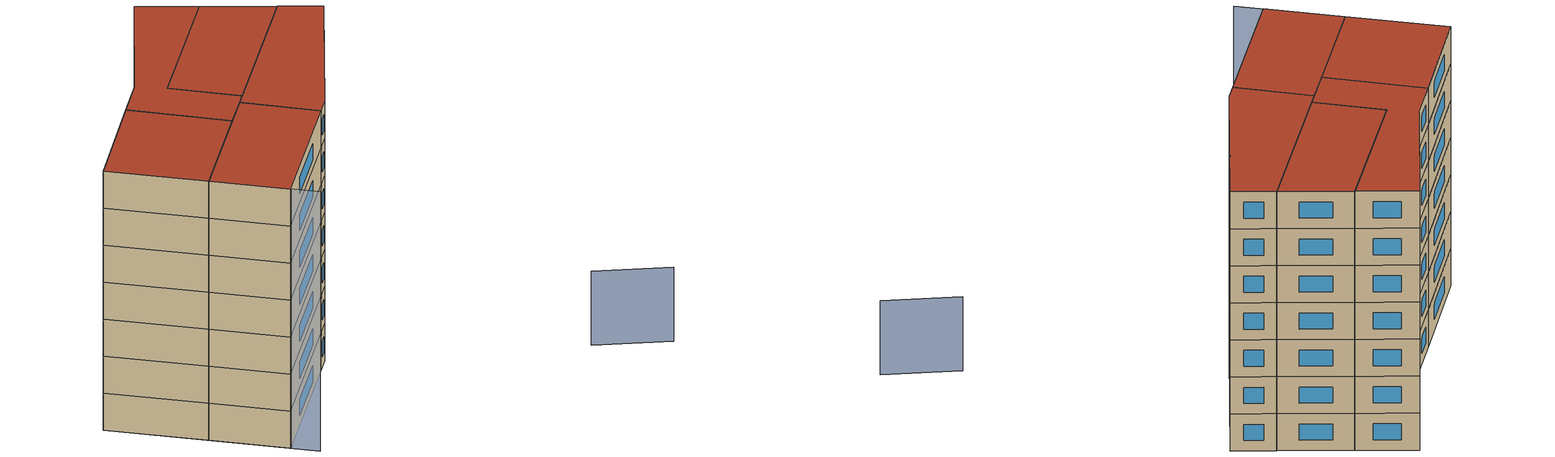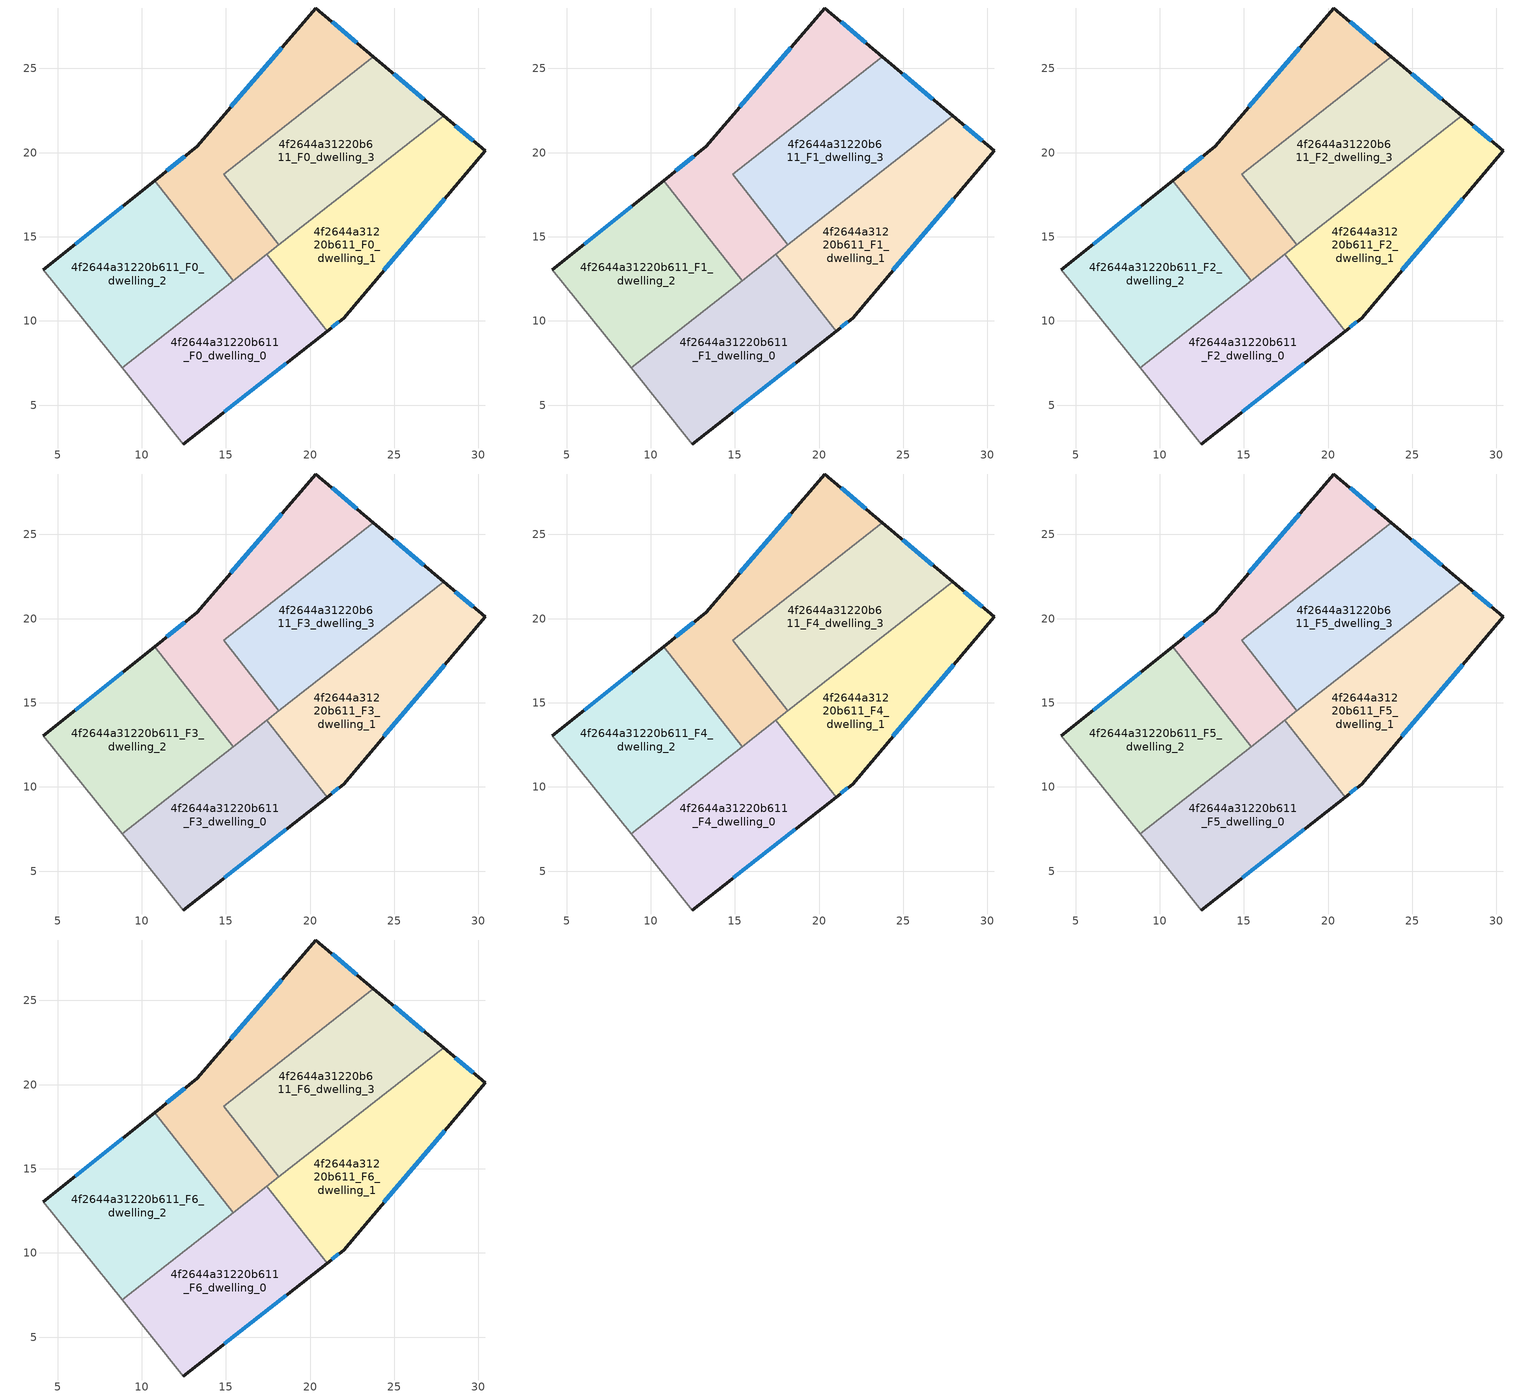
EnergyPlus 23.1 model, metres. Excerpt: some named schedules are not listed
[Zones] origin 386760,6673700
4f2644a31220b611_F0_dwelling_0
 floor ground (EU_floor_Construction): 17.44,13.96 21.01,9.4 12.47,2.69 8.84,7.22 z0
 wall outside (EU_wall_Construction): 12.47,2.69 21.01,9.4 z0:3
 wall adiabatic (EU_wall_Construction): 8.84,7.22 12.47,2.69 z0:3
 wall to 4f2644a31220b611_F0_dwelling_1 (EU_wall_Construction): 21.01,9.4 17.44,13.96 z0:3
 wall to 4f2644a31220b611_F0_dwelling_2 (EU_wall_Construction): 15.42,12.38 8.84,7.22 z0:3
 wall to 4f2644a31220b611_F0_dwelling_4 (EU_wall_Construction): 17.44,13.96 15.42,12.39 z0:3
 window (EU_Window_Construction): 14.91,4.61 18.57,7.48 z0.86:2.14
4f2644a31220b611_F0_dwelling_1
 floor ground (EU_floor_Construction): 30.39,20.1 21.99,10.17 21.01,9.4 17.44,13.96 27.93,22.18 z0
 wall outside (EU_wall_Construction): 21.01,9.4 21.99,10.17 30.39,20.1 27.93,22.18 z0:3
 wall to 4f2644a31220b611_F0_dwelling_3 (EU_wall_Construction): 27.93,22.18 18.15,14.52 z0:3
 wall to 4f2644a31220b611_F0_dwelling_4 (EU_wall_Construction): 18.15,14.52 17.44,13.96 z0:3
 window (EU_Window_Construction): 24.39,13.01 27.99,17.26 / 21.29,9.62 21.71,9.95 / 29.69,20.7 28.63,21.59 z0.86:2.14
4f2644a31220b611_F0_dwelling_2
 floor ground (EU_floor_Construction): 10.76,18.34 15.42,12.38 8.84,7.22 4.17,13.05 z0
 wall outside (EU_wall_Construction): 10.76,18.34 4.17,13.05 z0:3
 wall adiabatic (EU_wall_Construction): 4.17,13.05 8.84,7.22 z0:3
 wall to 4f2644a31220b611_F0_dwelling_4 (EU_wall_Construction): 15.42,12.38 10.76,18.34 z0:3
 window (EU_Window_Construction): 8.88,16.83 6.05,14.56 z0.86:2.14
4f2644a31220b611_F0_dwelling_3
 floor ground (EU_floor_Construction): 27.93,22.18 18.15,14.52 14.87,18.71 23.77,25.69 z0
 wall outside (EU_wall_Construction): 27.93,22.18 23.77,25.69 z0:3
 wall to 4f2644a31220b611_F0_dwelling_4 (EU_wall_Construction): 23.77,25.69 14.87,18.71 18.15,14.52 z0:3
 window (EU_Window_Construction): 26.74,23.18 24.96,24.69 z0.86:2.14
4f2644a31220b611_F0_dwelling_4
 floor ground (EU_floor_Construction): 23.77,25.69 14.87,18.71 18.15,14.52 15.42,12.38 10.76,18.34 13.29,20.37 20.33,28.59 z0
 wall outside (EU_wall_Construction): 23.77,25.69 20.33,28.59 13.29,20.37 10.76,18.34 z0:3
 window (EU_Window_Construction): 12.57,19.79 11.48,18.92 / 18.32,26.24 15.3,22.72 / 22.78,26.52 21.31,27.76 z0.86:2.14
4f2644a31220b611_F1_dwelling_0
 floor to 4f2644a31220b611_F0_dwelling_0 (EU_floor_Construction): 17.44,13.96 21.01,9.4 12.47,2.69 8.84,7.22 z3
 wall outside (EU_wall_Construction): 12.47,2.69 21.01,9.4 z3:6
 wall adiabatic (EU_wall_Construction): 8.84,7.22 12.47,2.69 z3:6
 wall to 4f2644a31220b611_F1_dwelling_1 (EU_wall_Construction): 21.01,9.4 17.44,13.96 z3:6
 wall to 4f2644a31220b611_F1_dwelling_2 (EU_wall_Construction): 15.42,12.38 8.84,7.22 z3:6
 wall to 4f2644a31220b611_F1_dwelling_4 (EU_wall_Construction): 17.44,13.96 15.42,12.39 z3:6
 window (EU_Window_Construction): 14.91,4.61 18.57,7.48 z3.86:5.14
4f2644a31220b611_F1_dwelling_1
 floor to 4f2644a31220b611_F0_dwelling_1 (EU_floor_Construction): 30.39,20.1 21.99,10.17 21.01,9.4 17.44,13.96 27.93,22.18 z3
 wall outside (EU_wall_Construction): 21.01,9.4 21.99,10.17 30.39,20.1 27.93,22.18 z3:6
 wall to 4f2644a31220b611_F1_dwelling_3 (EU_wall_Construction): 27.93,22.18 18.15,14.52 z3:6
 wall to 4f2644a31220b611_F1_dwelling_4 (EU_wall_Construction): 18.15,14.52 17.44,13.96 z3:6
 window (EU_Window_Construction): 24.39,13.01 27.99,17.26 / 21.29,9.62 21.71,9.95 / 29.69,20.7 28.63,21.59 z3.86:5.14
4f2644a31220b611_F1_dwelling_2
 floor to 4f2644a31220b611_F0_dwelling_2 (EU_floor_Construction): 10.76,18.34 15.42,12.38 8.84,7.22 4.17,13.05 z3
 wall outside (EU_wall_Construction): 10.76,18.34 4.17,13.05 z3:6
 wall adiabatic (EU_wall_Construction): 4.17,13.05 8.84,7.22 z3:6
 wall to 4f2644a31220b611_F1_dwelling_4 (EU_wall_Construction): 15.42,12.38 10.76,18.34 z3:6
 window (EU_Window_Construction): 8.88,16.83 6.05,14.56 z3.86:5.14
4f2644a31220b611_F1_dwelling_3
 floor to 4f2644a31220b611_F0_dwelling_3 (EU_floor_Construction): 27.93,22.18 18.15,14.52 14.87,18.71 23.77,25.69 z3
 wall outside (EU_wall_Construction): 27.93,22.18 23.77,25.69 z3:6
 wall to 4f2644a31220b611_F1_dwelling_4 (EU_wall_Construction): 23.77,25.69 14.87,18.71 18.15,14.52 z3:6
 window (EU_Window_Construction): 26.74,23.18 24.96,24.69 z3.86:5.14
4f2644a31220b611_F1_dwelling_4
 floor to 4f2644a31220b611_F0_dwelling_4 (EU_floor_Construction): 23.77,25.69 14.87,18.71 18.15,14.52 15.42,12.38 10.76,18.34 13.29,20.37 20.33,28.59 z3
 wall outside (EU_wall_Construction): 23.77,25.69 20.33,28.59 13.29,20.37 10.76,18.34 z3:6
 window (EU_Window_Construction): 12.57,19.79 11.48,18.92 / 18.32,26.24 15.3,22.72 / 22.78,26.52 21.31,27.76 z3.86:5.14
4f2644a31220b611_F2_dwelling_0
 floor to 4f2644a31220b611_F1_dwelling_0 (EU_floor_Construction): 17.44,13.96 21.01,9.4 12.47,2.69 8.84,7.22 z6
 wall outside (EU_wall_Construction): 12.47,2.69 21.01,9.4 z6:9
 wall adiabatic (EU_wall_Construction): 8.84,7.22 12.47,2.69 z6:9
 wall to 4f2644a31220b611_F2_dwelling_1 (EU_wall_Construction): 21.01,9.4 17.44,13.96 z6:9
 wall to 4f2644a31220b611_F2_dwelling_2 (EU_wall_Construction): 15.42,12.38 8.84,7.22 z6:9
 wall to 4f2644a31220b611_F2_dwelling_4 (EU_wall_Construction): 17.44,13.96 15.42,12.39 z6:9
 window (EU_Window_Construction): 14.91,4.61 18.57,7.48 z6.86:8.14
4f2644a31220b611_F2_dwelling_1
 floor to 4f2644a31220b611_F1_dwelling_1 (EU_floor_Construction): 30.39,20.1 21.99,10.17 21.01,9.4 17.44,13.96 27.93,22.18 z6
 wall outside (EU_wall_Construction): 21.01,9.4 21.99,10.17 30.39,20.1 27.93,22.18 z6:9
 wall to 4f2644a31220b611_F2_dwelling_3 (EU_wall_Construction): 27.93,22.18 18.15,14.52 z6:9
 wall to 4f2644a31220b611_F2_dwelling_4 (EU_wall_Construction): 18.15,14.52 17.44,13.96 z6:9
 window (EU_Window_Construction): 24.39,13.01 27.99,17.26 / 21.29,9.62 21.71,9.95 / 29.69,20.7 28.63,21.59 z6.86:8.14
4f2644a31220b611_F2_dwelling_2
 floor to 4f2644a31220b611_F1_dwelling_2 (EU_floor_Construction): 10.76,18.34 15.42,12.38 8.84,7.22 4.17,13.05 z6
 wall outside (EU_wall_Construction): 10.76,18.34 4.17,13.05 z6:9
 wall adiabatic (EU_wall_Construction): 4.17,13.05 8.84,7.22 z6:9
 wall to 4f2644a31220b611_F2_dwelling_4 (EU_wall_Construction): 15.42,12.38 10.76,18.34 z6:9
 window (EU_Window_Construction): 8.88,16.83 6.05,14.56 z6.86:8.14
4f2644a31220b611_F2_dwelling_3
 floor to 4f2644a31220b611_F1_dwelling_3 (EU_floor_Construction): 27.93,22.18 18.15,14.52 14.87,18.71 23.77,25.69 z6
 wall outside (EU_wall_Construction): 27.93,22.18 23.77,25.69 z6:9
 wall to 4f2644a31220b611_F2_dwelling_4 (EU_wall_Construction): 23.77,25.69 14.87,18.71 18.15,14.52 z6:9
 window (EU_Window_Construction): 26.74,23.18 24.96,24.69 z6.86:8.14
4f2644a31220b611_F2_dwelling_4
 floor to 4f2644a31220b611_F1_dwelling_4 (EU_floor_Construction): 23.77,25.69 14.87,18.71 18.15,14.52 15.42,12.38 10.76,18.34 13.29,20.37 20.33,28.59 z6
 wall outside (EU_wall_Construction): 23.77,25.69 20.33,28.59 13.29,20.37 10.76,18.34 z6:9
 window (EU_Window_Construction): 12.57,19.79 11.48,18.92 / 18.32,26.24 15.3,22.72 / 22.78,26.52 21.31,27.76 z6.86:8.14
4f2644a31220b611_F3_dwelling_0
 floor to 4f2644a31220b611_F2_dwelling_0 (EU_floor_Construction): 17.44,13.96 21.01,9.4 12.47,2.69 8.84,7.22 z9
 wall outside (EU_wall_Construction): 12.47,2.69 21.01,9.4 z9:12
 wall adiabatic (EU_wall_Construction): 8.84,7.22 12.47,2.69 z9:12
 wall to 4f2644a31220b611_F3_dwelling_1 (EU_wall_Construction): 21.01,9.4 17.44,13.96 z9:12
 wall to 4f2644a31220b611_F3_dwelling_2 (EU_wall_Construction): 15.42,12.38 8.84,7.22 z9:12
 wall to 4f2644a31220b611_F3_dwelling_4 (EU_wall_Construction): 17.44,13.96 15.42,12.39 z9:12
 window (EU_Window_Construction): 14.91,4.61 18.57,7.48 z9.86:11.14
4f2644a31220b611_F3_dwelling_1
 floor to 4f2644a31220b611_F2_dwelling_1 (EU_floor_Construction): 30.39,20.1 21.99,10.17 21.01,9.4 17.44,13.96 27.93,22.18 z9
 wall outside (EU_wall_Construction): 21.01,9.4 21.99,10.17 30.39,20.1 27.93,22.18 z9:12
 wall to 4f2644a31220b611_F3_dwelling_3 (EU_wall_Construction): 27.93,22.18 18.15,14.52 z9:12
 wall to 4f2644a31220b611_F3_dwelling_4 (EU_wall_Construction): 18.15,14.52 17.44,13.96 z9:12
 window (EU_Window_Construction): 24.39,13.01 27.99,17.26 / 21.29,9.62 21.71,9.95 / 29.69,20.7 28.63,21.59 z9.86:11.14
4f2644a31220b611_F3_dwelling_2
 floor to 4f2644a31220b611_F2_dwelling_2 (EU_floor_Construction): 10.76,18.34 15.42,12.38 8.84,7.22 4.17,13.05 z9
 wall outside (EU_wall_Construction): 10.76,18.34 4.17,13.05 z9:12
 wall adiabatic (EU_wall_Construction): 4.17,13.05 8.84,7.22 z9:12
 wall to 4f2644a31220b611_F3_dwelling_4 (EU_wall_Construction): 15.42,12.38 10.76,18.34 z9:12
 window (EU_Window_Construction): 8.88,16.83 6.05,14.56 z9.86:11.14
4f2644a31220b611_F3_dwelling_3
 floor to 4f2644a31220b611_F2_dwelling_3 (EU_floor_Construction): 27.93,22.18 18.15,14.52 14.87,18.71 23.77,25.69 z9
 wall outside (EU_wall_Construction): 27.93,22.18 23.77,25.69 z9:12
 wall to 4f2644a31220b611_F3_dwelling_4 (EU_wall_Construction): 23.77,25.69 14.87,18.71 18.15,14.52 z9:12
 window (EU_Window_Construction): 26.74,23.18 24.96,24.69 z9.86:11.14
4f2644a31220b611_F3_dwelling_4
 floor to 4f2644a31220b611_F2_dwelling_4 (EU_floor_Construction): 23.77,25.69 14.87,18.71 18.15,14.52 15.42,12.38 10.76,18.34 13.29,20.37 20.33,28.59 z9
 wall outside (EU_wall_Construction): 23.77,25.69 20.33,28.59 13.29,20.37 10.76,18.34 z9:12
 window (EU_Window_Construction): 12.57,19.79 11.48,18.92 / 18.32,26.24 15.3,22.72 / 22.78,26.52 21.31,27.76 z9.86:11.14
4f2644a31220b611_F4_dwelling_0
 floor to 4f2644a31220b611_F3_dwelling_0 (EU_floor_Construction): 17.44,13.96 21.01,9.4 12.47,2.69 8.84,7.22 z12
 wall outside (EU_wall_Construction): 12.47,2.69 21.01,9.4 z12:15
 wall adiabatic (EU_wall_Construction): 8.84,7.22 12.47,2.69 z12:15
 wall to 4f2644a31220b611_F4_dwelling_1 (EU_wall_Construction): 21.01,9.4 17.44,13.96 z12:15
 wall to 4f2644a31220b611_F4_dwelling_2 (EU_wall_Construction): 15.42,12.38 8.84,7.22 z12:15
 wall to 4f2644a31220b611_F4_dwelling_4 (EU_wall_Construction): 17.44,13.96 15.42,12.39 z12:15
 window (EU_Window_Construction): 14.91,4.61 18.57,7.48 z12.86:14.14
4f2644a31220b611_F4_dwelling_1
 floor to 4f2644a31220b611_F3_dwelling_1 (EU_floor_Construction): 30.39,20.1 21.99,10.17 21.01,9.4 17.44,13.96 27.93,22.18 z12
 wall outside (EU_wall_Construction): 21.01,9.4 21.99,10.17 30.39,20.1 27.93,22.18 z12:15
 wall to 4f2644a31220b611_F4_dwelling_3 (EU_wall_Construction): 27.93,22.18 18.15,14.52 z12:15
 wall to 4f2644a31220b611_F4_dwelling_4 (EU_wall_Construction): 18.15,14.52 17.44,13.96 z12:15
 window (EU_Window_Construction): 24.39,13.01 27.99,17.26 / 21.29,9.62 21.71,9.95 / 29.69,20.7 28.63,21.59 z12.86:14.14
4f2644a31220b611_F4_dwelling_2
 floor to 4f2644a31220b611_F3_dwelling_2 (EU_floor_Construction): 10.76,18.34 15.42,12.38 8.84,7.22 4.17,13.05 z12
 wall outside (EU_wall_Construction): 10.76,18.34 4.17,13.05 z12:15
 wall adiabatic (EU_wall_Construction): 4.17,13.05 8.84,7.22 z12:15
 wall to 4f2644a31220b611_F4_dwelling_4 (EU_wall_Construction): 15.42,12.38 10.76,18.34 z12:15
 window (EU_Window_Construction): 8.88,16.83 6.05,14.56 z12.86:14.14
4f2644a31220b611_F4_dwelling_3
 floor to 4f2644a31220b611_F3_dwelling_3 (EU_floor_Construction): 27.93,22.18 18.15,14.52 14.87,18.71 23.77,25.69 z12
 wall outside (EU_wall_Construction): 27.93,22.18 23.77,25.69 z12:15
 wall to 4f2644a31220b611_F4_dwelling_4 (EU_wall_Construction): 23.77,25.69 14.87,18.71 18.15,14.52 z12:15
 window (EU_Window_Construction): 26.74,23.18 24.96,24.69 z12.86:14.14
4f2644a31220b611_F4_dwelling_4
 floor to 4f2644a31220b611_F3_dwelling_4 (EU_floor_Construction): 23.77,25.69 14.87,18.71 18.15,14.52 15.42,12.38 10.76,18.34 13.29,20.37 20.33,28.59 z12
 wall outside (EU_wall_Construction): 23.77,25.69 20.33,28.59 13.29,20.37 10.76,18.34 z12:15
 window (EU_Window_Construction): 12.57,19.79 11.48,18.92 / 18.32,26.24 15.3,22.72 / 22.78,26.52 21.31,27.76 z12.86:14.14
4f2644a31220b611_F5_dwelling_0
 floor to 4f2644a31220b611_F4_dwelling_0 (EU_floor_Construction): 17.44,13.96 21.01,9.4 12.47,2.69 8.84,7.22 z15
 wall outside (EU_wall_Construction): 12.47,2.69 21.01,9.4 z15:18
 wall adiabatic (EU_wall_Construction): 8.84,7.22 12.47,2.69 z15:18
 wall to 4f2644a31220b611_F5_dwelling_1 (EU_wall_Construction): 21.01,9.4 17.44,13.96 z15:18
 wall to 4f2644a31220b611_F5_dwelling_2 (EU_wall_Construction): 15.42,12.38 8.84,7.22 z15:18
 wall to 4f2644a31220b611_F5_dwelling_4 (EU_wall_Construction): 17.44,13.96 15.42,12.39 z15:18
 window (EU_Window_Construction): 14.91,4.61 18.57,7.48 z15.86:17.14
4f2644a31220b611_F5_dwelling_1
 floor to 4f2644a31220b611_F4_dwelling_1 (EU_floor_Construction): 30.39,20.1 21.99,10.17 21.01,9.4 17.44,13.96 27.93,22.18 z15
 wall outside (EU_wall_Construction): 21.01,9.4 21.99,10.17 30.39,20.1 27.93,22.18 z15:18
 wall to 4f2644a31220b611_F5_dwelling_3 (EU_wall_Construction): 27.93,22.18 18.15,14.52 z15:18
 wall to 4f2644a31220b611_F5_dwelling_4 (EU_wall_Construction): 18.15,14.52 17.44,13.96 z15:18
 window (EU_Window_Construction): 24.39,13.01 27.99,17.26 / 21.29,9.62 21.71,9.95 / 29.69,20.7 28.63,21.59 z15.86:17.14
4f2644a31220b611_F5_dwelling_2
 floor to 4f2644a31220b611_F4_dwelling_2 (EU_floor_Construction): 10.76,18.34 15.42,12.38 8.84,7.22 4.17,13.05 z15
 wall outside (EU_wall_Construction): 10.76,18.34 4.17,13.05 z15:18
 wall adiabatic (EU_wall_Construction): 4.17,13.05 8.84,7.22 z15:18
 wall to 4f2644a31220b611_F5_dwelling_4 (EU_wall_Construction): 15.42,12.38 10.76,18.34 z15:18
 window (EU_Window_Construction): 8.88,16.83 6.05,14.56 z15.86:17.14
4f2644a31220b611_F5_dwelling_3
 floor to 4f2644a31220b611_F4_dwelling_3 (EU_floor_Construction): 27.93,22.18 18.15,14.52 14.87,18.71 23.77,25.69 z15
 wall outside (EU_wall_Construction): 27.93,22.18 23.77,25.69 z15:18
 wall to 4f2644a31220b611_F5_dwelling_4 (EU_wall_Construction): 23.77,25.69 14.87,18.71 18.15,14.52 z15:18
 window (EU_Window_Construction): 26.74,23.18 24.96,24.69 z15.86:17.14
4f2644a31220b611_F5_dwelling_4
 floor to 4f2644a31220b611_F4_dwelling_4 (EU_floor_Construction): 23.77,25.69 14.87,18.71 18.15,14.52 15.42,12.38 10.76,18.34 13.29,20.37 20.33,28.59 z15
 wall outside (EU_wall_Construction): 23.77,25.69 20.33,28.59 13.29,20.37 10.76,18.34 z15:18
 window (EU_Window_Construction): 12.57,19.79 11.48,18.92 / 18.32,26.24 15.3,22.72 / 22.78,26.52 21.31,27.76 z15.86:17.14
4f2644a31220b611_F6_dwelling_0
 floor to 4f2644a31220b611_F5_dwelling_0 (EU_floor_Construction): 17.44,13.96 21.01,9.4 12.47,2.69 8.84,7.22 z18
 wall outside (EU_wall_Construction): 12.47,2.69 21.01,9.4 z18:21
 wall adiabatic (EU_wall_Construction): 8.84,7.22 12.47,2.69 z18:21
 wall to 4f2644a31220b611_F6_dwelling_1 (EU_wall_Construction): 21.01,9.4 17.44,13.96 z18:21
 wall to 4f2644a31220b611_F6_dwelling_2 (EU_wall_Construction): 15.42,12.38 8.84,7.22 z18:21
 wall to 4f2644a31220b611_F6_dwelling_4 (EU_wall_Construction): 17.44,13.96 15.42,12.39 z18:21
 window (EU_Window_Construction): 14.91,4.61 18.57,7.48 z18.86:20.14
 roof outside (EU_roof_Construction): 21.01,9.4 17.44,13.96 8.84,7.22 12.47,2.69 z21
4f2644a31220b611_F6_dwelling_1
 floor to 4f2644a31220b611_F5_dwelling_1 (EU_floor_Construction): 30.39,20.1 21.99,10.17 21.01,9.4 17.44,13.96 27.93,22.18 z18
 wall outside (EU_wall_Construction): 21.01,9.4 21.99,10.17 30.39,20.1 27.93,22.18 z18:21
 wall to 4f2644a31220b611_F6_dwelling_3 (EU_wall_Construction): 27.93,22.18 18.15,14.52 z18:21
 wall to 4f2644a31220b611_F6_dwelling_4 (EU_wall_Construction): 18.15,14.52 17.44,13.96 z18:21
 window (EU_Window_Construction): 24.39,13.01 27.99,17.26 / 21.29,9.62 21.71,9.95 / 29.69,20.7 28.63,21.59 z18.86:20.14
 roof outside (EU_roof_Construction): 21.99,10.17 30.39,20.1 27.93,22.18 17.44,13.96 21.01,9.4 z21
4f2644a31220b611_F6_dwelling_2
 floor to 4f2644a31220b611_F5_dwelling_2 (EU_floor_Construction): 10.76,18.34 15.42,12.38 8.84,7.22 4.17,13.05 z18
 wall outside (EU_wall_Construction): 10.76,18.34 4.17,13.05 z18:21
 wall adiabatic (EU_wall_Construction): 4.17,13.05 8.84,7.22 z18:21
 wall to 4f2644a31220b611_F6_dwelling_4 (EU_wall_Construction): 15.42,12.38 10.76,18.34 z18:21
 window (EU_Window_Construction): 8.88,16.83 6.05,14.56 z18.86:20.14
 roof outside (EU_roof_Construction): 15.42,12.38 10.76,18.34 4.17,13.05 8.84,7.22 z21
4f2644a31220b611_F6_dwelling_3
 floor to 4f2644a31220b611_F5_dwelling_3 (EU_floor_Construction): 27.93,22.18 18.15,14.52 14.87,18.71 23.77,25.69 z18
 wall outside (EU_wall_Construction): 27.93,22.18 23.77,25.69 z18:21
 wall to 4f2644a31220b611_F6_dwelling_4 (EU_wall_Construction): 23.77,25.69 14.87,18.71 18.15,14.52 z18:21
 window (EU_Window_Construction): 26.74,23.18 24.96,24.69 z18.86:20.14
 roof outside (EU_roof_Construction): 27.93,22.18 23.77,25.69 14.87,18.71 18.15,14.52 z21
4f2644a31220b611_F6_dwelling_4
 floor to 4f2644a31220b611_F5_dwelling_4 (EU_floor_Construction): 23.77,25.69 14.87,18.71 18.15,14.52 15.42,12.38 10.76,18.34 13.29,20.37 20.33,28.59 z18
 wall outside (EU_wall_Construction): 23.77,25.69 20.33,28.59 13.29,20.37 10.76,18.34 z18:21
 window (EU_Window_Construction): 12.57,19.79 11.48,18.92 / 18.32,26.24 15.3,22.72 / 22.78,26.52 21.31,27.76 z18.86:20.14
 roof outside (EU_roof_Construction): 18.15,14.52 14.87,18.71 23.77,25.69 20.33,28.59 13.29,20.37 10.76,18.34 15.42,12.38 z21
shading: 4.17,13.05 13.77,1.07 z0:21; 42.16,-3.61 37.46,-0.29 z0:6
[Building]
EU S2 Campaign: North Axis=0; Terrain=City; Solar Distribution=FullExterior
[Site:Location]
Helsinki-Vantaa.AP: Latitude=60.317; Longitude=24.963; Time Zone=2; Elevation=54.6
[SizingPeriod:WeatherFileDays]
AnnualSizingPeriod: Begin Month=1; Begin Day of Month=1; End Month=12; End Day of Month=31; Day of Week for Start Day=Monday; Use Weather File Daylight Saving Period=No; Use Weather File Rain and Snow Indicators=No
[MATERIAL]
EU_InternalMass_Material: Roughness=MediumRough; Thickness=0.1; Conductivity=1; Density=1800; Specific Heat=900; Thermal Absorptance=0.9; Solar Absorptance=0.7; Visible Absorptance=0.7
[MATERIAL:NOMASS] Roughness=MediumRough; Thermal Absorptance=0.9; Solar Absorptance=0.7; Visible Absorptance=0.7
Name | Thermal Resistance
EU_wall_NoMass | 1.10183
EU_roof_NoMass; EU_floor_NoMass | 1.70606
[WINDOWMATERIAL:SIMPLEGLAZINGSYSTEM]
EU_Window_SimpleGlazing: UFactor=3.11035; Solar Heat Gain Coefficient=0.8; Visible Transmittance=0.8
[CONSTRUCTION]
EU_wall_Construction: EU_wall_NoMass
EU_roof_Construction: EU_roof_NoMass
EU_floor_Construction: EU_floor_NoMass
EU_Window_Construction: EU_Window_SimpleGlazing
EU_InternalMass_Construction: EU_InternalMass_Material
[ZONE] Type=1; Multiplier=1; Ceiling Height=autocalculate; Floor Area=autocalculate; Part of Total Floor Area=Yes
Name | Volume
4f2644a31220b611_F0_dwelling_0; 4f2644a31220b611_F0_dwelling_1; 4f2644a31220b611_F1_dwelling_1; 4f2644a31220b611_F2_dwelling_1; 4f2644a31220b611_F3_dwelling_1; 4f2644a31220b611_F4_dwelling_1; 4f2644a31220b611_F5_dwelling_1; 4f2644a31220b611_F6_dwelling_1 | 189.577
4f2644a31220b611_F1_dwelling_0; 4f2644a31220b611_F2_dwelling_0; 4f2644a31220b611_F3_dwelling_0; 4f2644a31220b611_F4_dwelling_0; 4f2644a31220b611_F5_dwelling_0; 4f2644a31220b611_F6_dwelling_0 | 189.576
4f2644a31220b611_F0_dwelling_2 | 189.579
4f2644a31220b611_F1_dwelling_2; 4f2644a31220b611_F2_dwelling_2; 4f2644a31220b611_F3_dwelling_2; 4f2644a31220b611_F4_dwelling_2; 4f2644a31220b611_F5_dwelling_2; 4f2644a31220b611_F6_dwelling_2 | 189.578
4f2644a31220b611_F0_dwelling_3; 4f2644a31220b611_F1_dwelling_3; 4f2644a31220b611_F2_dwelling_3; 4f2644a31220b611_F3_dwelling_3; 4f2644a31220b611_F4_dwelling_3; 4f2644a31220b611_F5_dwelling_3; 4f2644a31220b611_F6_dwelling_3 | 189.614
4f2644a31220b611_F0_dwelling_4 | 189.587
4f2644a31220b611_F1_dwelling_4; 4f2644a31220b611_F2_dwelling_4; 4f2644a31220b611_F3_dwelling_4; 4f2644a31220b611_F4_dwelling_4; 4f2644a31220b611_F5_dwelling_4; 4f2644a31220b611_F6_dwelling_4 | 189.588
[INTERNALMASS] Construction=EU_InternalMass_Construction
Name | Zone or ZoneList | Surface Area
4f2644a31220b611_F0_dwelling_0_EU_InternalMass | 4f2644a31220b611_F0_dwelling_0 | 63.1967
4f2644a31220b611_F0_dwelling_1_EU_InternalMass | 4f2644a31220b611_F0_dwelling_1 | 63.1916
4f2644a31220b611_F0_dwelling_2_EU_InternalMass | 4f2644a31220b611_F0_dwelling_2 | 63.1923
4f2644a31220b611_F0_dwelling_3_EU_InternalMass | 4f2644a31220b611_F0_dwelling_3 | 63.2042
4f2644a31220b611_F0_dwelling_4_EU_InternalMass | 4f2644a31220b611_F0_dwelling_4 | 63.1958
4f2644a31220b611_F1_dwelling_0_EU_InternalMass | 4f2644a31220b611_F1_dwelling_0 | 63.1967
4f2644a31220b611_F1_dwelling_1_EU_InternalMass | 4f2644a31220b611_F1_dwelling_1 | 63.1916
4f2644a31220b611_F1_dwelling_2_EU_InternalMass | 4f2644a31220b611_F1_dwelling_2 | 63.1923
4f2644a31220b611_F1_dwelling_3_EU_InternalMass | 4f2644a31220b611_F1_dwelling_3 | 63.2042
4f2644a31220b611_F1_dwelling_4_EU_InternalMass | 4f2644a31220b611_F1_dwelling_4 | 63.1958
4f2644a31220b611_F2_dwelling_0_EU_InternalMass | 4f2644a31220b611_F2_dwelling_0 | 63.1967
4f2644a31220b611_F2_dwelling_1_EU_InternalMass | 4f2644a31220b611_F2_dwelling_1 | 63.1916
4f2644a31220b611_F2_dwelling_2_EU_InternalMass | 4f2644a31220b611_F2_dwelling_2 | 63.1923
4f2644a31220b611_F2_dwelling_3_EU_InternalMass | 4f2644a31220b611_F2_dwelling_3 | 63.2042
4f2644a31220b611_F2_dwelling_4_EU_InternalMass | 4f2644a31220b611_F2_dwelling_4 | 63.1958
4f2644a31220b611_F3_dwelling_0_EU_InternalMass | 4f2644a31220b611_F3_dwelling_0 | 63.1967
4f2644a31220b611_F3_dwelling_1_EU_InternalMass | 4f2644a31220b611_F3_dwelling_1 | 63.1916
4f2644a31220b611_F3_dwelling_2_EU_InternalMass | 4f2644a31220b611_F3_dwelling_2 | 63.1923
4f2644a31220b611_F3_dwelling_3_EU_InternalMass | 4f2644a31220b611_F3_dwelling_3 | 63.2042
4f2644a31220b611_F3_dwelling_4_EU_InternalMass | 4f2644a31220b611_F3_dwelling_4 | 63.1958
4f2644a31220b611_F4_dwelling_0_EU_InternalMass | 4f2644a31220b611_F4_dwelling_0 | 63.1967
4f2644a31220b611_F4_dwelling_1_EU_InternalMass | 4f2644a31220b611_F4_dwelling_1 | 63.1916
4f2644a31220b611_F4_dwelling_2_EU_InternalMass | 4f2644a31220b611_F4_dwelling_2 | 63.1923
4f2644a31220b611_F4_dwelling_3_EU_InternalMass | 4f2644a31220b611_F4_dwelling_3 | 63.2042
4f2644a31220b611_F4_dwelling_4_EU_InternalMass | 4f2644a31220b611_F4_dwelling_4 | 63.1958
4f2644a31220b611_F5_dwelling_0_EU_InternalMass | 4f2644a31220b611_F5_dwelling_0 | 63.1967
4f2644a31220b611_F5_dwelling_1_EU_InternalMass | 4f2644a31220b611_F5_dwelling_1 | 63.1916
4f2644a31220b611_F5_dwelling_2_EU_InternalMass | 4f2644a31220b611_F5_dwelling_2 | 63.1923
4f2644a31220b611_F5_dwelling_3_EU_InternalMass | 4f2644a31220b611_F5_dwelling_3 | 63.2042
4f2644a31220b611_F5_dwelling_4_EU_InternalMass | 4f2644a31220b611_F5_dwelling_4 | 63.1958
4f2644a31220b611_F6_dwelling_0_EU_InternalMass | 4f2644a31220b611_F6_dwelling_0 | 63.1967
4f2644a31220b611_F6_dwelling_1_EU_InternalMass | 4f2644a31220b611_F6_dwelling_1 | 63.1916
4f2644a31220b611_F6_dwelling_2_EU_InternalMass | 4f2644a31220b611_F6_dwelling_2 | 63.1923
4f2644a31220b611_F6_dwelling_3_EU_InternalMass | 4f2644a31220b611_F6_dwelling_3 | 63.2042
4f2644a31220b611_F6_dwelling_4_EU_InternalMass | 4f2644a31220b611_F6_dwelling_4 | 63.1958
[OTHEREQUIPMENT] Fuel Type=Electricity; Design Level Calculation Method=Watts/Area; Power per Zone Floor Area=1; Fraction Latent=0; Fraction Radiant=0; Fraction Lost=0; Carbon Dioxide Generation Rate=0; EndUse Subcategory=EU_Step8_InternalGains
Name | Zone or ZoneList or Space or SpaceList | Schedule
EU_Step8_InternalGain_4f2644a31220b611_F0_dwelling_0_f000 | 4f2644a31220b611_F0_dwelling_0 | EU_Step8_GainSchedule_4f2644a31220b611_F0_dwelling_0_f000
EU_Step8_InternalGain_4f2644a31220b611_F0_dwelling_1_f000 | 4f2644a31220b611_F0_dwelling_1 | EU_Step8_GainSchedule_4f2644a31220b611_F0_dwelling_1_f000
EU_Step8_InternalGain_4f2644a31220b611_F0_dwelling_2_f000 | 4f2644a31220b611_F0_dwelling_2 | EU_Step8_GainSchedule_4f2644a31220b611_F0_dwelling_2_f000
EU_Step8_InternalGain_4f2644a31220b611_F0_dwelling_3_f000 | 4f2644a31220b611_F0_dwelling_3 | EU_Step8_GainSchedule_4f2644a31220b611_F0_dwelling_3_f000
EU_Step8_InternalGain_4f2644a31220b611_F0_dwelling_4_f000 | 4f2644a31220b611_F0_dwelling_4 | EU_Step8_GainSchedule_4f2644a31220b611_F0_dwelling_4_f000
EU_Step8_InternalGain_4f2644a31220b611_F1_dwelling_0_f000 | 4f2644a31220b611_F1_dwelling_0 | EU_Step8_GainSchedule_4f2644a31220b611_F1_dwelling_0_f000
EU_Step8_InternalGain_4f2644a31220b611_F1_dwelling_1_f000 | 4f2644a31220b611_F1_dwelling_1 | EU_Step8_GainSchedule_4f2644a31220b611_F1_dwelling_1_f000
EU_Step8_InternalGain_4f2644a31220b611_F1_dwelling_2_f000 | 4f2644a31220b611_F1_dwelling_2 | EU_Step8_GainSchedule_4f2644a31220b611_F1_dwelling_2_f000
EU_Step8_InternalGain_4f2644a31220b611_F1_dwelling_3_f000 | 4f2644a31220b611_F1_dwelling_3 | EU_Step8_GainSchedule_4f2644a31220b611_F1_dwelling_3_f000
EU_Step8_InternalGain_4f2644a31220b611_F1_dwelling_4_f000 | 4f2644a31220b611_F1_dwelling_4 | EU_Step8_GainSchedule_4f2644a31220b611_F1_dwelling_4_f000
EU_Step8_InternalGain_4f2644a31220b611_F2_dwelling_0_f000 | 4f2644a31220b611_F2_dwelling_0 | EU_Step8_GainSchedule_4f2644a31220b611_F2_dwelling_0_f000
EU_Step8_InternalGain_4f2644a31220b611_F2_dwelling_1_f000 | 4f2644a31220b611_F2_dwelling_1 | EU_Step8_GainSchedule_4f2644a31220b611_F2_dwelling_1_f000
EU_Step8_InternalGain_4f2644a31220b611_F2_dwelling_2_f000 | 4f2644a31220b611_F2_dwelling_2 | EU_Step8_GainSchedule_4f2644a31220b611_F2_dwelling_2_f000
EU_Step8_InternalGain_4f2644a31220b611_F2_dwelling_3_f000 | 4f2644a31220b611_F2_dwelling_3 | EU_Step8_GainSchedule_4f2644a31220b611_F2_dwelling_3_f000
EU_Step8_InternalGain_4f2644a31220b611_F2_dwelling_4_f000 | 4f2644a31220b611_F2_dwelling_4 | EU_Step8_GainSchedule_4f2644a31220b611_F2_dwelling_4_f000
EU_Step8_InternalGain_4f2644a31220b611_F3_dwelling_0_f000 | 4f2644a31220b611_F3_dwelling_0 | EU_Step8_GainSchedule_4f2644a31220b611_F3_dwelling_0_f000
EU_Step8_InternalGain_4f2644a31220b611_F3_dwelling_1_f000 | 4f2644a31220b611_F3_dwelling_1 | EU_Step8_GainSchedule_4f2644a31220b611_F3_dwelling_1_f000
EU_Step8_InternalGain_4f2644a31220b611_F3_dwelling_2_f000 | 4f2644a31220b611_F3_dwelling_2 | EU_Step8_GainSchedule_4f2644a31220b611_F3_dwelling_2_f000
EU_Step8_InternalGain_4f2644a31220b611_F3_dwelling_3_f000 | 4f2644a31220b611_F3_dwelling_3 | EU_Step8_GainSchedule_4f2644a31220b611_F3_dwelling_3_f000
EU_Step8_InternalGain_4f2644a31220b611_F3_dwelling_4_f000 | 4f2644a31220b611_F3_dwelling_4 | EU_Step8_GainSchedule_4f2644a31220b611_F3_dwelling_4_f000
EU_Step8_InternalGain_4f2644a31220b611_F4_dwelling_0_f000 | 4f2644a31220b611_F4_dwelling_0 | EU_Step8_GainSchedule_4f2644a31220b611_F4_dwelling_0_f000
EU_Step8_InternalGain_4f2644a31220b611_F4_dwelling_1_f000 | 4f2644a31220b611_F4_dwelling_1 | EU_Step8_GainSchedule_4f2644a31220b611_F4_dwelling_1_f000
EU_Step8_InternalGain_4f2644a31220b611_F4_dwelling_2_f000 | 4f2644a31220b611_F4_dwelling_2 | EU_Step8_GainSchedule_4f2644a31220b611_F4_dwelling_2_f000
EU_Step8_InternalGain_4f2644a31220b611_F4_dwelling_3_f000 | 4f2644a31220b611_F4_dwelling_3 | EU_Step8_GainSchedule_4f2644a31220b611_F4_dwelling_3_f000
EU_Step8_InternalGain_4f2644a31220b611_F4_dwelling_4_f000 | 4f2644a31220b611_F4_dwelling_4 | EU_Step8_GainSchedule_4f2644a31220b611_F4_dwelling_4_f000
EU_Step8_InternalGain_4f2644a31220b611_F5_dwelling_0_f000 | 4f2644a31220b611_F5_dwelling_0 | EU_Step8_GainSchedule_4f2644a31220b611_F5_dwelling_0_f000
EU_Step8_InternalGain_4f2644a31220b611_F5_dwelling_1_f000 | 4f2644a31220b611_F5_dwelling_1 | EU_Step8_GainSchedule_4f2644a31220b611_F5_dwelling_1_f000
EU_Step8_InternalGain_4f2644a31220b611_F5_dwelling_2_f000 | 4f2644a31220b611_F5_dwelling_2 | EU_Step8_GainSchedule_4f2644a31220b611_F5_dwelling_2_f000
EU_Step8_InternalGain_4f2644a31220b611_F5_dwelling_3_f000 | 4f2644a31220b611_F5_dwelling_3 | EU_Step8_GainSchedule_4f2644a31220b611_F5_dwelling_3_f000
EU_Step8_InternalGain_4f2644a31220b611_F5_dwelling_4_f000 | 4f2644a31220b611_F5_dwelling_4 | EU_Step8_GainSchedule_4f2644a31220b611_F5_dwelling_4_f000
EU_Step8_InternalGain_4f2644a31220b611_F6_dwelling_0_f000 | 4f2644a31220b611_F6_dwelling_0 | EU_Step8_GainSchedule_4f2644a31220b611_F6_dwelling_0_f000
EU_Step8_InternalGain_4f2644a31220b611_F6_dwelling_1_f000 | 4f2644a31220b611_F6_dwelling_1 | EU_Step8_GainSchedule_4f2644a31220b611_F6_dwelling_1_f000
EU_Step8_InternalGain_4f2644a31220b611_F6_dwelling_2_f000 | 4f2644a31220b611_F6_dwelling_2 | EU_Step8_GainSchedule_4f2644a31220b611_F6_dwelling_2_f000
EU_Step8_InternalGain_4f2644a31220b611_F6_dwelling_3_f000 | 4f2644a31220b611_F6_dwelling_3 | EU_Step8_GainSchedule_4f2644a31220b611_F6_dwelling_3_f000
EU_Step8_InternalGain_4f2644a31220b611_F6_dwelling_4_f000 | 4f2644a31220b611_F6_dwelling_4 | EU_Step8_GainSchedule_4f2644a31220b611_F6_dwelling_4_f000
[ZONEVENTILATION:DESIGNFLOWRATE] Schedule=EU_AlwaysOn; Design Flow Rate Calculation Method=AirChanges/Hour; Air Changes per Hour=0.756316; Ventilation Type=Natural; Fan Pressure Rise=0; Fan Total Efficiency=1; Constant Term Coefficient=1; Temperature Term Coefficient=0; Velocity Term Coefficient=0; Velocity Squared Term Coefficient=0; Minimum Indoor Temperature=-100; Maximum Indoor Temperature=100; Delta Temperature=-100; Minimum Outdoor Temperature=-100; Maximum Outdoor Temperature=100; Maximum Wind Speed=40
Name | Zone or ZoneList or Space or SpaceList
EU_ConstantAir_4f2644a31220b611_F0_dwelling_0 | 4f2644a31220b611_F0_dwelling_0
EU_ConstantAir_4f2644a31220b611_F0_dwelling_1 | 4f2644a31220b611_F0_dwelling_1
EU_ConstantAir_4f2644a31220b611_F0_dwelling_2 | 4f2644a31220b611_F0_dwelling_2
EU_ConstantAir_4f2644a31220b611_F0_dwelling_3 | 4f2644a31220b611_F0_dwelling_3
EU_ConstantAir_4f2644a31220b611_F0_dwelling_4 | 4f2644a31220b611_F0_dwelling_4
EU_ConstantAir_4f2644a31220b611_F1_dwelling_0 | 4f2644a31220b611_F1_dwelling_0
EU_ConstantAir_4f2644a31220b611_F1_dwelling_1 | 4f2644a31220b611_F1_dwelling_1
EU_ConstantAir_4f2644a31220b611_F1_dwelling_2 | 4f2644a31220b611_F1_dwelling_2
EU_ConstantAir_4f2644a31220b611_F1_dwelling_3 | 4f2644a31220b611_F1_dwelling_3
EU_ConstantAir_4f2644a31220b611_F1_dwelling_4 | 4f2644a31220b611_F1_dwelling_4
EU_ConstantAir_4f2644a31220b611_F2_dwelling_0 | 4f2644a31220b611_F2_dwelling_0
EU_ConstantAir_4f2644a31220b611_F2_dwelling_1 | 4f2644a31220b611_F2_dwelling_1
EU_ConstantAir_4f2644a31220b611_F2_dwelling_2 | 4f2644a31220b611_F2_dwelling_2
EU_ConstantAir_4f2644a31220b611_F2_dwelling_3 | 4f2644a31220b611_F2_dwelling_3
EU_ConstantAir_4f2644a31220b611_F2_dwelling_4 | 4f2644a31220b611_F2_dwelling_4
EU_ConstantAir_4f2644a31220b611_F3_dwelling_0 | 4f2644a31220b611_F3_dwelling_0
EU_ConstantAir_4f2644a31220b611_F3_dwelling_1 | 4f2644a31220b611_F3_dwelling_1
EU_ConstantAir_4f2644a31220b611_F3_dwelling_2 | 4f2644a31220b611_F3_dwelling_2
EU_ConstantAir_4f2644a31220b611_F3_dwelling_3 | 4f2644a31220b611_F3_dwelling_3
EU_ConstantAir_4f2644a31220b611_F3_dwelling_4 | 4f2644a31220b611_F3_dwelling_4
EU_ConstantAir_4f2644a31220b611_F4_dwelling_0 | 4f2644a31220b611_F4_dwelling_0
EU_ConstantAir_4f2644a31220b611_F4_dwelling_1 | 4f2644a31220b611_F4_dwelling_1
EU_ConstantAir_4f2644a31220b611_F4_dwelling_2 | 4f2644a31220b611_F4_dwelling_2
EU_ConstantAir_4f2644a31220b611_F4_dwelling_3 | 4f2644a31220b611_F4_dwelling_3
EU_ConstantAir_4f2644a31220b611_F4_dwelling_4 | 4f2644a31220b611_F4_dwelling_4
EU_ConstantAir_4f2644a31220b611_F5_dwelling_0 | 4f2644a31220b611_F5_dwelling_0
EU_ConstantAir_4f2644a31220b611_F5_dwelling_1 | 4f2644a31220b611_F5_dwelling_1
EU_ConstantAir_4f2644a31220b611_F5_dwelling_2 | 4f2644a31220b611_F5_dwelling_2
EU_ConstantAir_4f2644a31220b611_F5_dwelling_3 | 4f2644a31220b611_F5_dwelling_3
EU_ConstantAir_4f2644a31220b611_F5_dwelling_4 | 4f2644a31220b611_F5_dwelling_4
EU_ConstantAir_4f2644a31220b611_F6_dwelling_0 | 4f2644a31220b611_F6_dwelling_0
EU_ConstantAir_4f2644a31220b611_F6_dwelling_1 | 4f2644a31220b611_F6_dwelling_1
EU_ConstantAir_4f2644a31220b611_F6_dwelling_2 | 4f2644a31220b611_F6_dwelling_2
EU_ConstantAir_4f2644a31220b611_F6_dwelling_3 | 4f2644a31220b611_F6_dwelling_3
EU_ConstantAir_4f2644a31220b611_F6_dwelling_4 | 4f2644a31220b611_F6_dwelling_4
[HVACTEMPLATE:ZONE:IDEALLOADSAIRSYSTEM] System Availability Schedule=EU_AlwaysOn; Maximum Heating Supply Air Temperature=50; Minimum Cooling Supply Air Temperature=13; Maximum Heating Supply Air Humidity Ratio=0.0156; Minimum Cooling Supply Air Humidity Ratio=0.0077; Heating Limit=NoLimit; Cooling Limit=NoLimit; Heating Availability Schedule=EU_AlwaysOn; Cooling Availability Schedule=EU_CoolingOff; Dehumidification Control Type=ConstantSensibleHeatRatio; Cooling Sensible Heat Ratio=0.7; Dehumidification Setpoint=60; Humidification Control Type=None; Humidification Setpoint=30; Outdoor Air Method=None; Outdoor Air Flow Rate per Person=0.00944; Outdoor Air Flow Rate per Zone Floor Area=0; Outdoor Air Flow Rate per Zone=0; Demand Controlled Ventilation Type=None; Outdoor Air Economizer Type=NoEconomizer; Heat Recovery Type=None; Sensible Heat Recovery Effectiveness=0.7; Latent Heat Recovery Effectiveness=0.65
Name | Template Thermostat
4f2644a31220b611_F0_dwelling_0 | EU_HeatOnly_4f2644a31220b611_F0_dwelling_0
4f2644a31220b611_F0_dwelling_1 | EU_HeatOnly_4f2644a31220b611_F0_dwelling_1
4f2644a31220b611_F0_dwelling_2 | EU_HeatOnly_4f2644a31220b611_F0_dwelling_2
4f2644a31220b611_F0_dwelling_3 | EU_HeatOnly_4f2644a31220b611_F0_dwelling_3
4f2644a31220b611_F0_dwelling_4 | EU_HeatOnly_4f2644a31220b611_F0_dwelling_4
4f2644a31220b611_F1_dwelling_0 | EU_HeatOnly_4f2644a31220b611_F1_dwelling_0
4f2644a31220b611_F1_dwelling_1 | EU_HeatOnly_4f2644a31220b611_F1_dwelling_1
4f2644a31220b611_F1_dwelling_2 | EU_HeatOnly_4f2644a31220b611_F1_dwelling_2
4f2644a31220b611_F1_dwelling_3 | EU_HeatOnly_4f2644a31220b611_F1_dwelling_3
4f2644a31220b611_F1_dwelling_4 | EU_HeatOnly_4f2644a31220b611_F1_dwelling_4
4f2644a31220b611_F2_dwelling_0 | EU_HeatOnly_4f2644a31220b611_F2_dwelling_0
4f2644a31220b611_F2_dwelling_1 | EU_HeatOnly_4f2644a31220b611_F2_dwelling_1
4f2644a31220b611_F2_dwelling_2 | EU_HeatOnly_4f2644a31220b611_F2_dwelling_2
4f2644a31220b611_F2_dwelling_3 | EU_HeatOnly_4f2644a31220b611_F2_dwelling_3
4f2644a31220b611_F2_dwelling_4 | EU_HeatOnly_4f2644a31220b611_F2_dwelling_4
4f2644a31220b611_F3_dwelling_0 | EU_HeatOnly_4f2644a31220b611_F3_dwelling_0
4f2644a31220b611_F3_dwelling_1 | EU_HeatOnly_4f2644a31220b611_F3_dwelling_1
4f2644a31220b611_F3_dwelling_2 | EU_HeatOnly_4f2644a31220b611_F3_dwelling_2
4f2644a31220b611_F3_dwelling_3 | EU_HeatOnly_4f2644a31220b611_F3_dwelling_3
4f2644a31220b611_F3_dwelling_4 | EU_HeatOnly_4f2644a31220b611_F3_dwelling_4
4f2644a31220b611_F4_dwelling_0 | EU_HeatOnly_4f2644a31220b611_F4_dwelling_0
4f2644a31220b611_F4_dwelling_1 | EU_HeatOnly_4f2644a31220b611_F4_dwelling_1
4f2644a31220b611_F4_dwelling_2 | EU_HeatOnly_4f2644a31220b611_F4_dwelling_2
4f2644a31220b611_F4_dwelling_3 | EU_HeatOnly_4f2644a31220b611_F4_dwelling_3
4f2644a31220b611_F4_dwelling_4 | EU_HeatOnly_4f2644a31220b611_F4_dwelling_4
4f2644a31220b611_F5_dwelling_0 | EU_HeatOnly_4f2644a31220b611_F5_dwelling_0
4f2644a31220b611_F5_dwelling_1 | EU_HeatOnly_4f2644a31220b611_F5_dwelling_1
4f2644a31220b611_F5_dwelling_2 | EU_HeatOnly_4f2644a31220b611_F5_dwelling_2
4f2644a31220b611_F5_dwelling_3 | EU_HeatOnly_4f2644a31220b611_F5_dwelling_3
4f2644a31220b611_F5_dwelling_4 | EU_HeatOnly_4f2644a31220b611_F5_dwelling_4
4f2644a31220b611_F6_dwelling_0 | EU_HeatOnly_4f2644a31220b611_F6_dwelling_0
4f2644a31220b611_F6_dwelling_1 | EU_HeatOnly_4f2644a31220b611_F6_dwelling_1
4f2644a31220b611_F6_dwelling_2 | EU_HeatOnly_4f2644a31220b611_F6_dwelling_2
4f2644a31220b611_F6_dwelling_3 | EU_HeatOnly_4f2644a31220b611_F6_dwelling_3
4f2644a31220b611_F6_dwelling_4 | EU_HeatOnly_4f2644a31220b611_F6_dwelling_4
[SIZING:ZONE] Zone Cooling Design Supply Air Temperature Input Method=SupplyAirTemperature; Zone Cooling Design Supply Air Temperature=13; Zone Heating Design Supply Air Temperature Input Method=SupplyAirTemperature; Zone Heating Design Supply Air Temperature=50; Zone Cooling Design Supply Air Humidity Ratio=0.008; Zone Heating Design Supply Air Humidity Ratio=0.008; Cooling Design Air Flow Method=DesignDay; Cooling Design Air Flow Rate=0; Cooling Minimum Air Flow per Zone Floor Area=0.000762; Cooling Minimum Air Flow=0; Cooling Minimum Air Flow Fraction=0.2; Heating Design Air Flow Method=DesignDay; Heating Design Air Flow Rate=0; Heating Maximum Air Flow per Zone Floor Area=0.002032; Heating Maximum Air Flow=0.141576; Heating Maximum Air Flow Fraction=0.3; Account for Dedicated Outdoor Air System=No; Dedicated Outdoor Air System Control Strategy=NeutralSupplyAir; Dedicated Outdoor Air Low Setpoint Temperature for Design=autosize; Dedicated Outdoor Air High Setpoint Temperature for Design=autosize; Zone Load Sizing Method=Sensible Load Only No Latent Load; Zone Latent Cooling Design Supply Air Humidity Ratio Input Method=HumidityRatioDifference; Zone Cooling Design Supply Air Humidity Ratio Difference=0.005; Zone Latent Heating Design Supply Air Humidity Ratio Input Method=HumidityRatioDifference; Zone Humidification Design Supply Air Humidity Ratio Difference=0.005
4f2644a31220b611_F0_dwelling_0; 4f2644a31220b611_F0_dwelling_1; 4f2644a31220b611_F0_dwelling_2; 4f2644a31220b611_F0_dwelling_3; 4f2644a31220b611_F0_dwelling_4; 4f2644a31220b611_F1_dwelling_0; 4f2644a31220b611_F1_dwelling_1; 4f2644a31220b611_F1_dwelling_2; 4f2644a31220b611_F1_dwelling_3; 4f2644a31220b611_F1_dwelling_4; 4f2644a31220b611_F2_dwelling_0; 4f2644a31220b611_F2_dwelling_1; 4f2644a31220b611_F2_dwelling_2; 4f2644a31220b611_F2_dwelling_3; 4f2644a31220b611_F2_dwelling_4; 4f2644a31220b611_F3_dwelling_0; 4f2644a31220b611_F3_dwelling_1; 4f2644a31220b611_F3_dwelling_2; 4f2644a31220b611_F3_dwelling_3; 4f2644a31220b611_F3_dwelling_4; 4f2644a31220b611_F4_dwelling_0; 4f2644a31220b611_F4_dwelling_1; 4f2644a31220b611_F4_dwelling_2; 4f2644a31220b611_F4_dwelling_3; 4f2644a31220b611_F4_dwelling_4; 4f2644a31220b611_F5_dwelling_0; 4f2644a31220b611_F5_dwelling_1; 4f2644a31220b611_F5_dwelling_2; 4f2644a31220b611_F5_dwelling_3; 4f2644a31220b611_F5_dwelling_4; 4f2644a31220b611_F6_dwelling_0; 4f2644a31220b611_F6_dwelling_1; 4f2644a31220b611_F6_dwelling_2; 4f2644a31220b611_F6_dwelling_3; 4f2644a31220b611_F6_dwelling_4
[SCHEDULE:FILE] Column Number=1; Rows to Skip at Top=0; Number of Hours of Data=8760; Column Separator=Comma; Interpolate to Timestep=No; Minutes per Item=60; Adjust Schedule for Daylight Savings=Yes
Name | File
EU_Step8_GainSchedule_4f2644a31220b611_F0_dwelling_0_f000 | ../../schedules/4f2644a31220b611/4f2644a31220b611_F0_dwelling_0_f000_gain.csv
EU_Step8_GainSchedule_4f2644a31220b611_F0_dwelling_1_f000 | ../../schedules/4f2644a31220b611/4f2644a31220b611_F0_dwelling_1_f000_gain.csv
EU_Step8_GainSchedule_4f2644a31220b611_F0_dwelling_2_f000 | ../../schedules/4f2644a31220b611/4f2644a31220b611_F0_dwelling_2_f000_gain.csv
EU_Step8_GainSchedule_4f2644a31220b611_F0_dwelling_3_f000 | ../../schedules/4f2644a31220b611/4f2644a31220b611_F0_dwelling_3_f000_gain.csv
EU_Step8_GainSchedule_4f2644a31220b611_F0_dwelling_4_f000 | ../../schedules/4f2644a31220b611/4f2644a31220b611_F0_dwelling_4_f000_gain.csv
EU_Step8_GainSchedule_4f2644a31220b611_F1_dwelling_0_f000 | ../../schedules/4f2644a31220b611/4f2644a31220b611_F1_dwelling_0_f000_gain.csv
EU_Step8_GainSchedule_4f2644a31220b611_F1_dwelling_1_f000 | ../../schedules/4f2644a31220b611/4f2644a31220b611_F1_dwelling_1_f000_gain.csv
EU_Step8_GainSchedule_4f2644a31220b611_F1_dwelling_2_f000 | ../../schedules/4f2644a31220b611/4f2644a31220b611_F1_dwelling_2_f000_gain.csv
EU_Step8_GainSchedule_4f2644a31220b611_F1_dwelling_3_f000 | ../../schedules/4f2644a31220b611/4f2644a31220b611_F1_dwelling_3_f000_gain.csv
EU_Step8_GainSchedule_4f2644a31220b611_F1_dwelling_4_f000 | ../../schedules/4f2644a31220b611/4f2644a31220b611_F1_dwelling_4_f000_gain.csv
EU_Step8_GainSchedule_4f2644a31220b611_F2_dwelling_0_f000 | ../../schedules/4f2644a31220b611/4f2644a31220b611_F2_dwelling_0_f000_gain.csv
EU_Step8_GainSchedule_4f2644a31220b611_F2_dwelling_1_f000 | ../../schedules/4f2644a31220b611/4f2644a31220b611_F2_dwelling_1_f000_gain.csv
EU_Step8_GainSchedule_4f2644a31220b611_F2_dwelling_2_f000 | ../../schedules/4f2644a31220b611/4f2644a31220b611_F2_dwelling_2_f000_gain.csv
EU_Step8_GainSchedule_4f2644a31220b611_F2_dwelling_3_f000 | ../../schedules/4f2644a31220b611/4f2644a31220b611_F2_dwelling_3_f000_gain.csv
EU_Step8_GainSchedule_4f2644a31220b611_F2_dwelling_4_f000 | ../../schedules/4f2644a31220b611/4f2644a31220b611_F2_dwelling_4_f000_gain.csv
EU_Step8_GainSchedule_4f2644a31220b611_F3_dwelling_0_f000 | ../../schedules/4f2644a31220b611/4f2644a31220b611_F3_dwelling_0_f000_gain.csv
EU_Step8_GainSchedule_4f2644a31220b611_F3_dwelling_1_f000 | ../../schedules/4f2644a31220b611/4f2644a31220b611_F3_dwelling_1_f000_gain.csv
EU_Step8_GainSchedule_4f2644a31220b611_F3_dwelling_2_f000 | ../../schedules/4f2644a31220b611/4f2644a31220b611_F3_dwelling_2_f000_gain.csv
EU_Step8_GainSchedule_4f2644a31220b611_F3_dwelling_3_f000 | ../../schedules/4f2644a31220b611/4f2644a31220b611_F3_dwelling_3_f000_gain.csv
EU_Step8_GainSchedule_4f2644a31220b611_F3_dwelling_4_f000 | ../../schedules/4f2644a31220b611/4f2644a31220b611_F3_dwelling_4_f000_gain.csv
EU_Step8_GainSchedule_4f2644a31220b611_F4_dwelling_0_f000 | ../../schedules/4f2644a31220b611/4f2644a31220b611_F4_dwelling_0_f000_gain.csv
EU_Step8_GainSchedule_4f2644a31220b611_F4_dwelling_1_f000 | ../../schedules/4f2644a31220b611/4f2644a31220b611_F4_dwelling_1_f000_gain.csv
EU_Step8_GainSchedule_4f2644a31220b611_F4_dwelling_2_f000 | ../../schedules/4f2644a31220b611/4f2644a31220b611_F4_dwelling_2_f000_gain.csv
EU_Step8_GainSchedule_4f2644a31220b611_F4_dwelling_3_f000 | ../../schedules/4f2644a31220b611/4f2644a31220b611_F4_dwelling_3_f000_gain.csv
EU_Step8_GainSchedule_4f2644a31220b611_F4_dwelling_4_f000 | ../../schedules/4f2644a31220b611/4f2644a31220b611_F4_dwelling_4_f000_gain.csv
EU_Step8_GainSchedule_4f2644a31220b611_F5_dwelling_0_f000 | ../../schedules/4f2644a31220b611/4f2644a31220b611_F5_dwelling_0_f000_gain.csv
EU_Step8_GainSchedule_4f2644a31220b611_F5_dwelling_1_f000 | ../../schedules/4f2644a31220b611/4f2644a31220b611_F5_dwelling_1_f000_gain.csv
EU_Step8_GainSchedule_4f2644a31220b611_F5_dwelling_2_f000 | ../../schedules/4f2644a31220b611/4f2644a31220b611_F5_dwelling_2_f000_gain.csv
